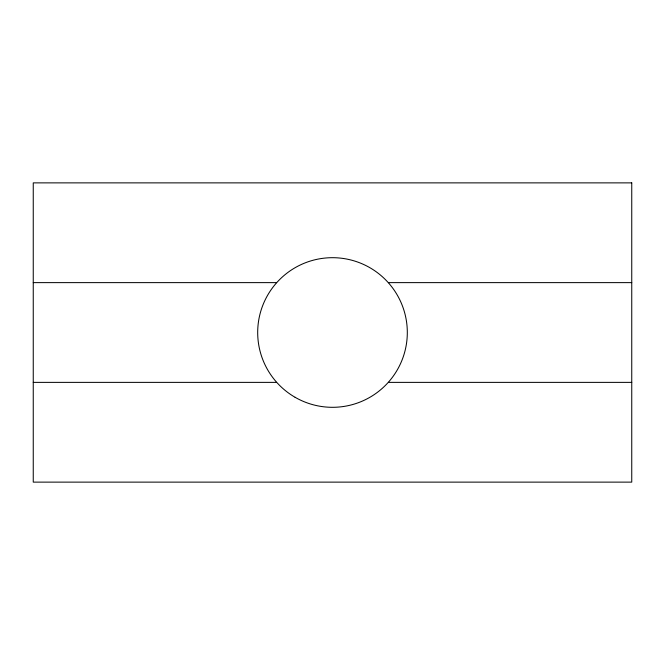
<?xml version="1.0" encoding="UTF-8"?>
<svg xmlns="http://www.w3.org/2000/svg" width="665" height="665" viewBox="0 0 665 665"><rect width="100%" height="100%" fill="white"/><g stroke="black" fill="none" stroke-linecap="round" stroke-linejoin="round"><path stroke-width="1" d="M33.25 282.625L276.391 282.625M388.609 282.625L631.75 282.625M33.25 382.375L276.391 382.375M388.609 382.375L631.75 382.375M631.75 182.875L33.25 182.875L33.25 482.125L631.75 482.125L631.75 182.875M295.094 397.288A74.812 74.812 0 0 0 407.312 332.5A74.812 74.812 0 0 0 295.094 267.712A74.812 74.812 0 0 0 295.094 397.288"/></g></svg>
